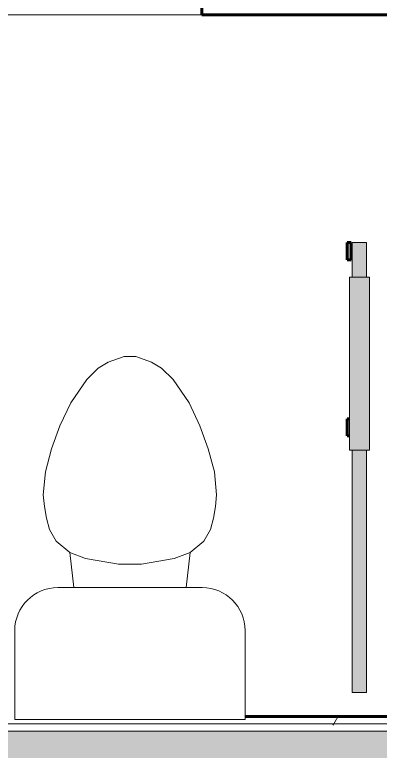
# Model space of a CAD drawing. Header units: inches. Extents: x -4169 to -1846, y 9706 to 12377.
# Drawn here: x -3556.3 to -3524.7, y 10838.2 to 10902 of the extents above; entities that cross this region are included whole.
import ezdxf

# ---------------------------------------------------------------- set-up
doc = ezdxf.new("R2010")
doc.units = ezdxf.units.IN
doc.header["$MEASUREMENT"] = 0
for name, color, linetype, lineweight in [('0-1', 7, 'Continuous', 5), ('0-2', 10, 'Continuous', 18), ('A-DOOR-3', 135, 'Continuous', 18), ('A-DOOR-4', 10, 'Continuous', 18), ('A-DOOR-5', 250, 'Continuous', 60), ('A-WALL', 113, 'Continuous', 18), ('A-WALL-2', 250, 'Continuous', 60), ('A-WALL-3', 10, 'Continuous', 18), ('A-WALL-PATT-4', 111, 'Continuous', 9), ('I-WALL-3', 2, 'Continuous', 60), ('P-SANR-FIXT-2', 7, 'Continuous', 9)]:
    doc.layers.add(name, color=color, linetype=linetype, lineweight=lineweight)
pattern_1 = [(0, (0, 0), (20.48, 5.12), [0.845, -14.515, 0.845, -14.515, -81.92]), (0, (0, 0), (20.48, 5.12), [-30.72, 0.845, -29.875, 0.845, -14.515, -35.84]), (0, (0, 0), (20.48, 5.12), [-76.8, 0.845, -9.395, 0.845, -24.755]), (120, (7.68, 2.56), (-14.67405, 15.1762003), [0.845, -14.515, 0.845, -14.515, -81.92]), (120, (7.68, 2.56), (-14.67405, 15.1762003), [-30.72, 0.845, -29.875, 0.845, -14.515, -35.84]), (120, (7.68, 2.56), (-14.67405, 15.1762003), [-76.8, 0.845, -9.395, 0.845, -24.755]), (240, (10.24, 12.8), (-5.80595, -20.2962003), [0.845, -14.515, 0.845, -14.515, -81.92]), (240, (10.24, 12.8), (-5.80595, -20.2962003), [-30.72, 0.845, -29.875, 0.845, -14.515, -35.84]), (240, (10.24, 12.8), (-5.80595, -20.2962003), [-76.8, 0.845, -9.395, 0.845, -24.755])]

# ---------------------------------------------------------------- blocks, each defined once
blk = doc.blocks.new('Toilet-Domestic-3D - Toilet-Domestic-3D-1372870-ENLARGED RCP - 1ST FLOOR PLAN')
at = {"layer": 'P-SANR-FIXT-2'}
for p, q in [((-2.74, 11), (-1.874, 11.5)), ((-1.874, 11.5), (-0.5, 12)), ((-0.5, 12), (0.5, 12)), ((0.5, 12), (1.874, 11.5)), ((1.874, 11.5), (2.74, 11)), ((-3.74, 10), (-2.74, 11)), ((2.74, 11), (3.74, 10)), ((-5.127, 8), (-3.74, 10)), ((3.74, 10), (5.127, 8)), ((-6.06, 6), (-5.127, 8)), ((5.127, 8), (6.06, 6)), ((-6.788, 4), (-6.06, 6)), ((6.06, 6), (6.788, 4)), ((-7.326, 1.992), (-6.788, 4)), ((6.788, 4), (7.326, 1.992)), ((-7.5, 0), (-7.326, 1.992)), ((7.326, 1.992), (7.5, 0)), ((-7.413, -0.996), (-7.5, 0)), ((7.5, 0), (7.413, -0.996)), ((-7.236, -2), (-7.413, -0.996)), ((7.413, -0.996), (7.236, -2)), ((-6.968, -3), (-7.236, -2)), ((7.236, -2), (6.968, -3)), ((-6.401, -4), (-6.968, -3)), ((6.968, -3), (6.401, -4)), ((-5.209, -5), (-6.401, -4)), ((6.401, -4), (5.209, -5)), ((-3.836, -5.5), (-5.209, -5)), ((-4.862, -8.024), (-5.209, -5)), ((5.209, -5), (3.836, -5.5)), ((4.862, -8.024), (5.209, -5)), ((-1, -6), (-3.836, -5.5)), ((3.836, -5.5), (1, -6)), ((1, -6), (-1, -6)), ((6.25, -8.024), (-6.25, -8.024)), ((-9.976, -11.75), (-9.976, -19.476)), ((9.976, -19.476), (9.976, -11.75)), ((-9.976, -19.476), (9.976, -19.476))]:
    blk.add_line(p, q, dxfattribs=at)
for centre, start, end in [((-6.25, -11.75), 90, 180), ((6.25, -11.75), 0, 90)]:
    blk.add_arc(centre, 3.726, start, end, dxfattribs=at)
blk = doc.blocks.new('Interior_barn_door_18732 - Interior_barn_door_18732 linen closet-2490870-ENLARGED RCP - 1ST FLOOR PLAN')
at = {"layer": 'A-DOOR-3'}
h = blk.add_hatch(color=256, dxfattribs=at)
h.paths.add_polyline_path([(10.5, -4.323), (-10.5, -4.344), (-10.5, -4.948), (10.5, -4.948), (10.5, -4.344)], flags=0)
h.paths.add_polyline_path([(-25.5, -4.323), (-28.5, -4.344), (-28.5, -4.948), (-25.5, -4.948), (-25.5, -4.343)], flags=0)
for points in [[(-10.5, -5.823), (-10.5, -4.073), (-25.5, -4.073), (-25.5, -5.823), (-18.706, -5.823)], [(-27, -6), (-27, -5.674), (-28.5, -5.674), (-28.5, -6)], [(-11.734, -5.823), (-13.234, -5.823), (-13.234, -6), (-11.734, -6)]]:
    blk.add_hatch(color=256, dxfattribs=at).paths.add_polyline_path(points, flags=0)
h = blk.add_hatch(color=256, dxfattribs=at)
h.paths.add_polyline_path([(10.5, -5.552), (10.5, -4.948), (-10.5, -4.948), (-10.5, -5.573), (10.5, -5.573)], flags=0)
h.paths.add_polyline_path([(-25.5, -5.573), (-25.5, -4.948), (-28.5, -4.948), (-28.5, -5.573)], flags=0)
at = {"layer": 'A-DOOR-4'}
for p, q in [((-28.5, -4.323), (-25.5, -4.323)), ((-28.5, -4.323), (-28.5, -4.948)), ((-25.5, -5.823), (-25.5, -4.073)), ((-25.5, -4.073), (-10.5, -4.073)), ((-10.5, -4.073), (-10.5, -5.823)), ((-10.5, -4.323), (10.5, -4.323)), ((10.5, -4.948), (10.5, -4.323)), ((-28.5, -4.948), (-28.5, -5.573)), ((10.5, -5.573), (10.5, -4.948)), ((-25.5, -5.573), (-28.5, -5.573)), ((10.5, -5.573), (-10.5, -5.573)), ((-10.5, -5.823), (-25.5, -5.823))]:
    blk.add_line(p, q, dxfattribs=at)
at = {"layer": 'A-DOOR-5'}
for p, q in [((-28.5, -6), (-28.5, -5.674)), ((-28.5, -5.674), (-27, -5.674)), ((-27, -5.674), (-27, -6)), ((-27, -6), (-28.5, -6)), ((-13.234, -6), (-13.234, -5.823)), ((-11.734, -6), (-13.234, -6)), ((-11.734, -5.823), (-11.734, -6))]:
    blk.add_line(p, q, dxfattribs=at)
blk = doc.blocks.new('CTR - 1st Phase - Unit Layouts_rvt-1-ENLARGED RCP - 1ST FLOOR PLAN')
at = {"layer": 'A-WALL-2'}
for p, q in [((-3540.149, 10902.034), (-3540.149, 10906.784)), ((-3486.674, 10902.034), (-3540.149, 10902.034))]:
    blk.add_line(p, q, dxfattribs=at)
at = {"layer": 'A-WALL-3'}
blk.add_line((-3572.149, 10902.034), (-3540.149, 10902.034), dxfattribs=at)
at = {"layer": '0-2', "rotation": 269.999999999971}
blk.add_blockref('Interior_barn_door_18732 - Interior_barn_door_18732 linen closet-2490870-ENLARGED RCP - 1ST FLOOR PLAN', (-3521.549, 10853.784), dxfattribs=at)
at = {"layer": '0-2'}
blk.add_blockref('Toilet-Domestic-3D - Toilet-Domestic-3D-1372870-ENLARGED RCP - 1ST FLOOR PLAN', (-3546.374, 10860.407), dxfattribs=at)

msp = doc.modelspace()

# ---------------------------------------------------------------- hatches: boundary and pattern name
at = {"layer": 'A-WALL-PATT-4'}
h = msp.add_hatch(dxfattribs=at)
h.set_pattern_fill('FP_1', color=256, style=0, pattern_type=2)
h.set_pattern_definition(pattern_1)
h.paths.add_polyline_path([(-3822.724, 10840.564), (-3487.924, 10840.564), (-3487.924, 10841.189), (-3536.398, 10841.189), (-3536.398, 10840.931), (-3556.35, 10840.931), (-3556.35, 10841.189), (-3822.724, 10841.189)], flags=0)
h = msp.add_hatch(dxfattribs=at)
h.set_pattern_fill('FP_1', color=256, style=0, pattern_type=2)
h.set_pattern_definition(pattern_1)
h.paths.add_polyline_path([(-3675.924, 10839.939), (-3487.299, 10839.939), (-3487.299, 10840.564), (-3822.724, 10840.564), (-3822.724, 10839.939), (-3753.924, 10839.939)], flags=0)
h = msp.add_hatch(dxfattribs=at)
h.set_pattern_fill('FP_12', color=256, style=0, pattern_type=2)
h.set_pattern_definition([(161.57, (0.32, 0.32), (-2.560496185, -0.000537386), [0, -18.214, 2.022, 0]), (18.43, (-0.32, 0.32), (-2.560496185, 0.000537386), [0, -18.214, 2.022, 0]), (108.43, (0.32, 0.32), (1.27922091, -6.400876726), [6.07, -14.166]), (71.57, (-0.32, 0.32), (1.27922091, 6.400876726), [6.07, -14.166])])
h.paths.add_polyline_path([(-3531.716, 10836.439), (-3486.674, 10836.439), (-3486.674, 10839.939), (-3822.724, 10839.939), (-3822.724, 10836.439), (-3558.059, 10836.439)], flags=0)

# ---------------------------------------------------------------- linework, layer by layer
at = {"layer": 'A-WALL'}
for p, q in [((-3822.724, 10840.564), (-3487.299, 10840.564)), ((-3822.724, 10839.939), (-3486.674, 10839.939))]:
    msp.add_line(p, q, dxfattribs=at)
at = {"layer": 'I-WALL-3'}
msp.add_line((-3536.398, 10841.189), (-3487.924, 10841.189), dxfattribs=at)

# ---------------------------------------------------------------- block references
at = {"layer": '0-1'}
msp.add_blockref('CTR - 1st Phase - Unit Layouts_rvt-1-ENLARGED RCP - 1ST FLOOR PLAN', (0, 0), dxfattribs=at)

doc.saveas('drawing.dxf')
